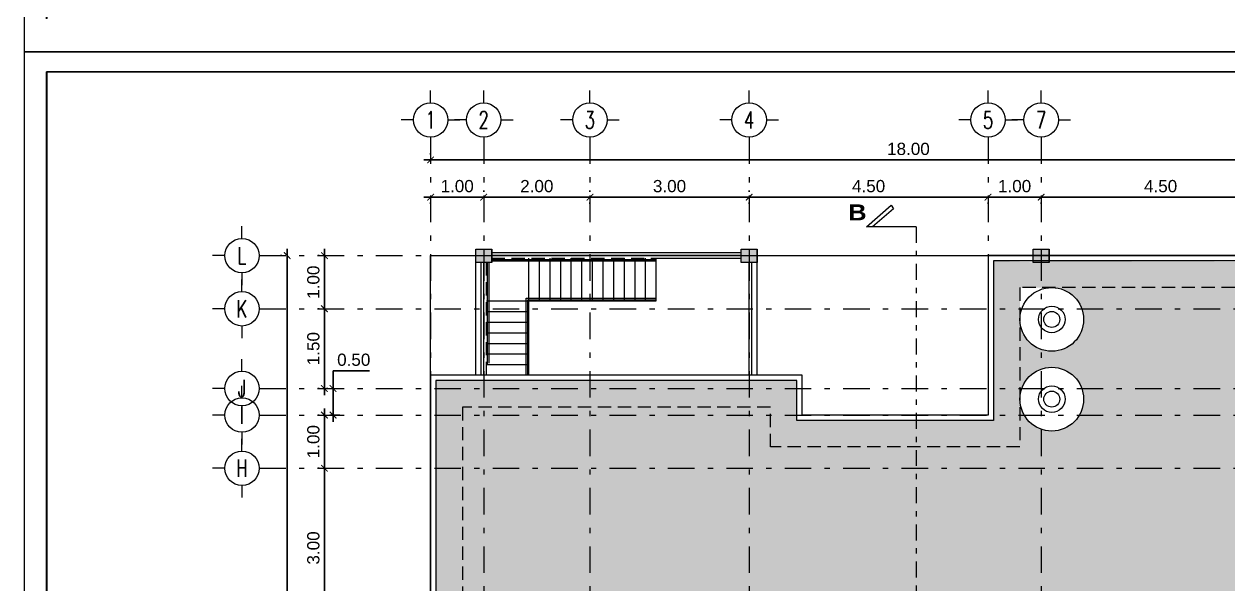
# Model space of a CAD drawing. Header units: millimetres. Extents: x -667 to -468, y -723 to -475.
# Drawn here: x -666.81 to -644.13, y -565.03 to -554.5 of the extents above; entities that cross this region are included whole.
import ezdxf
from ezdxf.enums import TextEntityAlignment as Align

# ---------------------------------------------------------------- set-up
doc = ezdxf.new("R2010")
doc.units = ezdxf.units.MM
for name, pattern in [('CENTER', [2, 1.25, -0.25, 0.25, -0.25]), ('DASHDOT', [1, 0.5, -0.25, 0, -0.25]), ('DASHED2', [0.375, 0.25, -0.125]), ('HIDDEN', [0.375, 0.25, -0.125])]:
    doc.linetypes.add(name, pattern=pattern)
doc.layers.get('0').update_dxf_attribs({"lineweight": 9})
doc.layers.get('Defpoints').update_dxf_attribs({"lineweight": 0})
for name, color, linetype, lineweight in [('COLUMN', 11, 'Continuous', 9), ('dinding', 36, 'Continuous', 9), ('GRID', 250, 'CENTER', 0), ('NOT-AS1', 2, 'Continuous', 5), ('NOT-AS2', 5, 'Continuous', 5), ('NOTASI', 250, 'Continuous', 5)]:
    doc.layers.add(name, color=color, linetype=linetype, lineweight=lineweight)
doc.layers.add('KOP', color=1, linetype='Continuous')
doc.styles.get("Standard").update_dxf_attribs({"font": 'arial.ttf'})
doc.styles.add('SUBTITLE-200', font='ROMAND.shx', dxfattribs={"width": 0.7, "height": 600})
doc.dimstyles.new('Copy of 1-100', dxfattribs={"dimtxt": 0.23, "dimasz": 0.125, "dimexe": 0.125, "dimexo": 0.1, "dimgap": 0.09, "dimtad": 1, "dimtoh": 1, "dimzin": 0, "dimdsep": 46, "dimtxsty": 'Standard', "dimblk": 'ARCHTICK', "dimcen": 0.09, "dimdle": 0.125, "dimclrt": 2, "dimadec": 0, "dimazin": 0, "dimtfac": 1, "dimtofl": 0, "dimtmove": 0, "dimatfit": 3, "dimldrblk": 'ARCHTICK', "dimfxl": 1, "dimtolj": 1, "dimtzin": 0, "dimarcsym": 0})

# ---------------------------------------------------------------- blocks, each defined once
blk = doc.blocks.new('EW2433')
at = {"layer": 'Defpoints'}
for p, q in [((482.796, -195.749), (482.796, -209.927)), ((502.962, -195.749), (482.796, -195.749)), ((482.796, -209.927), (502.962, -209.927))]:
    blk.add_line(p, q, dxfattribs=at)
at = {"layer": 'KOP', "color": 11, "ltscale": 0.1}
for p, q in [((483.021, -209.596), (483.021, -195.95)), ((483.021, -195.95), (500.447, -195.95)), ((483.024, -195.952), (483.024, -209.593)), ((500.444, -195.952), (483.024, -195.952))]:
    blk.add_line(p, q, dxfattribs=at)
blk = doc.blocks.new('FFFF')
at = {"layer": 'NOTASI', "ltscale": 0.01}
h = blk.add_hatch(color=256, dxfattribs=at)
h.paths.add_polyline_path([(-508.37, -250.991), (-508.495, -250.991), (-508.495, -251.141), (-508.37, -251.141)])
h.paths.add_polyline_path([(-508.37, -251.141), (-508.495, -251.141), (-508.495, -251.291), (-508.37, -251.291)])
h.paths.add_polyline_path([(-508.495, -251.141), (-508.62, -251.141), (-508.62, -251.291), (-508.495, -251.291)])
h.paths.add_polyline_path([(-508.495, -250.991), (-508.62, -250.991), (-508.62, -251.141), (-508.495, -251.141)])
at = {"ltscale": 0.01}
for p, q in [((-508.37, -250.991), (-508.62, -250.991)), ((-508.495, -250.991), (-508.495, -251.291)), ((-508.62, -251.141), (-508.37, -251.141))]:
    blk.add_line(p, q, dxfattribs=at)
blk.add_lwpolyline([(-508.62, -250.991), (-508.37, -250.991), (-508.37, -251.291), (-508.62, -251.291)], close=True, dxfattribs=at)
blk = doc.blocks.new('GRID')
at = {"layer": 'NOT-AS1', "color": 11}
for points in [[(0, 800), (0, 1365)], [(-800, 0), (-1365, 0)], [(800, 0), (1365, 0)], [(0, -800), (0, -1365)]]:
    blk.add_lwpolyline(points, dxfattribs=at)
blk.add_circle((0, 0), 800, dxfattribs=at)
at = {"layer": 'NOT-AS2', "width": 0.75, "flags": 12}
blk.add_attdef('AS', text='', height=700, dxfattribs=at).set_placement((0, 0), align=Align.MIDDLE_CENTER)
blk = doc.blocks.new('_ArchTick')
at = {"color": 0, "linetype": 'ByBlock', "const_width": 0.15}
blk.add_lwpolyline([(-0.5, -0.5), (0.5, 0.5)], dxfattribs=at)
blk = doc.blocks.new('*D758')
at = {"layer": 'Defpoints', "color": 0}
for p in [(-661.148, -562.853), (-661.148, -562.853), (-661.148, -565.853)]:
    blk.add_point(p, dxfattribs=at)
at = {"layer": 'NOTASI', "color": 0, "lineweight": -2}
for p, q in [((-661.148, -565.978), (-661.148, -562.728)), ((-661.248, -562.853), (-661.273, -562.853)), ((-661.248, -565.853), (-661.273, -565.853))]:
    blk.add_line(p, q, dxfattribs=at)
at = {"layer": 'NOTASI', "color": 0, "lineweight": -2, "xscale": 0.125, "yscale": 0.125, "zscale": 0.125}
for p, rotation in [((-661.148, -562.853), 90), ((-661.148, -565.853), 270)]:
    blk.add_blockref('_ArchTick', p, dxfattribs=dict(at, rotation=rotation))
at = {"layer": 'NOTASI', "color": 2, "insert": (-661.356, -564.353), "char_height": 0.23, "attachment_point": 5, "rotation": 90}
blk.add_mtext('\\A1;3.00', dxfattribs=at)
blk = doc.blocks.new('*D759')
at = {"layer": 'Defpoints', "color": 0}
for p in [(-661.148, -561.853), (-661.148, -561.853), (-661.148, -562.853)]:
    blk.add_point(p, dxfattribs=at)
at = {"layer": 'NOTASI', "color": 0, "lineweight": -2}
for p, q in [((-661.248, -561.853), (-661.273, -561.853)), ((-661.148, -562.978), (-661.148, -561.728)), ((-661.248, -562.853), (-661.273, -562.853))]:
    blk.add_line(p, q, dxfattribs=at)
at = {"layer": 'NOTASI', "color": 0, "lineweight": -2, "xscale": 0.125, "yscale": 0.125, "zscale": 0.125}
for p, rotation in [((-661.148, -561.853), 90), ((-661.148, -562.853), 270)]:
    blk.add_blockref('_ArchTick', p, dxfattribs=dict(at, rotation=rotation))
at = {"layer": 'NOTASI', "color": 2, "insert": (-661.356, -562.353), "char_height": 0.23, "attachment_point": 5, "rotation": 90}
blk.add_mtext('\\A1;1.00', dxfattribs=at)
blk = doc.blocks.new('*D760')
at = {"layer": 'Defpoints', "color": 0}
for p in [(-661.148, -559.853), (-661.148, -559.853), (-661.148, -561.353)]:
    blk.add_point(p, dxfattribs=at)
at = {"layer": 'NOTASI', "color": 0, "lineweight": -2}
for p, q in [((-661.248, -559.853), (-661.273, -559.853)), ((-661.148, -561.478), (-661.148, -559.728)), ((-661.248, -561.353), (-661.273, -561.353))]:
    blk.add_line(p, q, dxfattribs=at)
at = {"layer": 'NOTASI', "color": 0, "lineweight": -2, "xscale": 0.125, "yscale": 0.125, "zscale": 0.125}
for p, rotation in [((-661.148, -559.853), 90), ((-661.148, -561.353), 270)]:
    blk.add_blockref('_ArchTick', p, dxfattribs=dict(at, rotation=rotation))
at = {"layer": 'NOTASI', "color": 2, "insert": (-661.356, -560.603), "char_height": 0.23, "attachment_point": 5, "rotation": 90}
blk.add_mtext('\\A1;1.50', dxfattribs=at)
blk = doc.blocks.new('*D761')
at = {"layer": 'Defpoints', "color": 0}
for p in [(-661.848, -558.853), (-661.848, -558.853), (-661.648, -578.853)]:
    blk.add_point(p, dxfattribs=at)
at = {"layer": 'NOTASI', "color": 0, "lineweight": -2}
for p, q in [((-661.948, -558.853), (-661.973, -558.853)), ((-661.848, -578.978), (-661.848, -558.728)), ((-661.748, -578.853), (-661.973, -578.853))]:
    blk.add_line(p, q, dxfattribs=at)
at = {"layer": 'NOTASI', "color": 0, "lineweight": -2, "xscale": 0.125, "yscale": 0.125, "zscale": 0.125}
for p, rotation in [((-661.848, -558.853), 90), ((-661.848, -578.853), 270)]:
    blk.add_blockref('_ArchTick', p, dxfattribs=dict(at, rotation=rotation))
at = {"layer": 'NOTASI', "color": 2, "insert": (-662.056, -568.853), "char_height": 0.23, "attachment_point": 5, "rotation": 90}
blk.add_mtext('\\A1;20.00', dxfattribs=at)
blk = doc.blocks.new('*D762')
at = {"layer": 'Defpoints', "color": 0}
for p in [(-659.148, -557.753), (-658.148, -557.753), (-658.148, -557.753)]:
    blk.add_point(p, dxfattribs=at)
at = {"layer": 'NOTASI', "color": 0, "lineweight": -2}
for p, q in [((-659.273, -557.753), (-658.023, -557.753)), ((-658.148, -557.653), (-658.148, -557.628)), ((-659.148, -557.853), (-659.148, -557.878))]:
    blk.add_line(p, q, dxfattribs=at)
at = {"layer": 'NOTASI', "color": 0, "lineweight": -2, "xscale": 0.125, "yscale": 0.125, "zscale": 0.125, "rotation": 180}
blk.add_blockref('_ArchTick', (-659.148, -557.753), dxfattribs=at)
at = {"layer": 'NOTASI', "color": 0, "lineweight": -2, "xscale": 0.125, "yscale": 0.125, "zscale": 0.125}
blk.add_blockref('_ArchTick', (-658.148, -557.753), dxfattribs=at)
at = {"layer": 'NOTASI', "color": 2, "insert": (-658.648, -557.546), "char_height": 0.23, "attachment_point": 5}
blk.add_mtext('\\A1;1.00', dxfattribs=at)
blk = doc.blocks.new('*D763')
at = {"layer": 'Defpoints', "color": 0}
for p in [(-659.148, -557.053), (-641.148, -557.053), (-641.148, -557.053)]:
    blk.add_point(p, dxfattribs=at)
at = {"layer": 'NOTASI', "color": 0, "lineweight": -2}
for p, q in [((-659.273, -557.053), (-641.023, -557.053)), ((-659.148, -556.953), (-659.148, -556.928)), ((-641.148, -556.953), (-641.148, -556.928))]:
    blk.add_line(p, q, dxfattribs=at)
at = {"layer": 'NOTASI', "color": 0, "lineweight": -2, "xscale": 0.125, "yscale": 0.125, "zscale": 0.125, "rotation": 180}
blk.add_blockref('_ArchTick', (-659.148, -557.053), dxfattribs=at)
at = {"layer": 'NOTASI', "color": 0, "lineweight": -2, "xscale": 0.125, "yscale": 0.125, "zscale": 0.125}
blk.add_blockref('_ArchTick', (-641.148, -557.053), dxfattribs=at)
at = {"layer": 'NOTASI', "color": 2, "insert": (-650.148, -556.846), "char_height": 0.23, "attachment_point": 5}
blk.add_mtext('\\A1;18.00', dxfattribs=at)
blk = doc.blocks.new('*D764')
at = {"layer": 'Defpoints', "color": 0}
for p in [(-658.148, -557.753), (-656.148, -557.753), (-656.148, -557.753)]:
    blk.add_point(p, dxfattribs=at)
at = {"layer": 'NOTASI', "color": 0, "lineweight": -2}
for p, q in [((-658.273, -557.753), (-656.023, -557.753)), ((-658.148, -557.653), (-658.148, -557.628)), ((-656.148, -557.853), (-656.148, -557.878))]:
    blk.add_line(p, q, dxfattribs=at)
at = {"layer": 'NOTASI', "color": 0, "lineweight": -2, "xscale": 0.125, "yscale": 0.125, "zscale": 0.125, "rotation": 180}
blk.add_blockref('_ArchTick', (-658.148, -557.753), dxfattribs=at)
at = {"layer": 'NOTASI', "color": 0, "lineweight": -2, "xscale": 0.125, "yscale": 0.125, "zscale": 0.125}
blk.add_blockref('_ArchTick', (-656.148, -557.753), dxfattribs=at)
at = {"layer": 'NOTASI', "color": 2, "insert": (-657.148, -557.546), "char_height": 0.23, "attachment_point": 5}
blk.add_mtext('\\A1;2.00', dxfattribs=at)
blk = doc.blocks.new('*D765')
at = {"layer": 'Defpoints', "color": 0}
for p in [(-656.148, -557.753), (-653.148, -557.753), (-653.148, -557.753)]:
    blk.add_point(p, dxfattribs=at)
at = {"layer": 'NOTASI', "color": 0, "lineweight": -2}
for p, q in [((-656.273, -557.753), (-653.023, -557.753)), ((-656.148, -557.653), (-656.148, -557.628)), ((-653.148, -557.653), (-653.148, -557.628))]:
    blk.add_line(p, q, dxfattribs=at)
at = {"layer": 'NOTASI', "color": 0, "lineweight": -2, "xscale": 0.125, "yscale": 0.125, "zscale": 0.125, "rotation": 180}
blk.add_blockref('_ArchTick', (-656.148, -557.753), dxfattribs=at)
at = {"layer": 'NOTASI', "color": 0, "lineweight": -2, "xscale": 0.125, "yscale": 0.125, "zscale": 0.125}
blk.add_blockref('_ArchTick', (-653.148, -557.753), dxfattribs=at)
at = {"layer": 'NOTASI', "color": 2, "insert": (-654.648, -557.546), "char_height": 0.23, "attachment_point": 5}
blk.add_mtext('\\A1;3.00', dxfattribs=at)
blk = doc.blocks.new('*D766')
at = {"layer": 'Defpoints', "color": 0}
for p in [(-653.148, -557.753), (-648.648, -557.753), (-648.648, -557.753)]:
    blk.add_point(p, dxfattribs=at)
at = {"layer": 'NOTASI', "color": 0, "lineweight": -2}
for p, q in [((-653.273, -557.753), (-648.523, -557.753)), ((-653.148, -557.853), (-653.148, -557.878)), ((-648.648, -557.853), (-648.648, -557.878))]:
    blk.add_line(p, q, dxfattribs=at)
at = {"layer": 'NOTASI', "color": 0, "lineweight": -2, "xscale": 0.125, "yscale": 0.125, "zscale": 0.125, "rotation": 180}
blk.add_blockref('_ArchTick', (-653.148, -557.753), dxfattribs=at)
at = {"layer": 'NOTASI', "color": 0, "lineweight": -2, "xscale": 0.125, "yscale": 0.125, "zscale": 0.125}
blk.add_blockref('_ArchTick', (-648.648, -557.753), dxfattribs=at)
at = {"layer": 'NOTASI', "color": 2, "insert": (-650.898, -557.546), "char_height": 0.23, "attachment_point": 5}
blk.add_mtext('\\A1;4.50', dxfattribs=at)
blk = doc.blocks.new('*D767')
at = {"layer": 'Defpoints', "color": 0}
for p in [(-647.648, -557.753), (-643.148, -557.753), (-643.148, -557.753)]:
    blk.add_point(p, dxfattribs=at)
at = {"layer": 'NOTASI', "color": 0, "lineweight": -2}
for p, q in [((-647.773, -557.753), (-643.023, -557.753)), ((-647.648, -557.853), (-647.648, -557.878)), ((-643.148, -557.853), (-643.148, -557.878))]:
    blk.add_line(p, q, dxfattribs=at)
at = {"layer": 'NOTASI', "color": 0, "lineweight": -2, "xscale": 0.125, "yscale": 0.125, "zscale": 0.125, "rotation": 180}
blk.add_blockref('_ArchTick', (-647.648, -557.753), dxfattribs=at)
at = {"layer": 'NOTASI', "color": 0, "lineweight": -2, "xscale": 0.125, "yscale": 0.125, "zscale": 0.125}
blk.add_blockref('_ArchTick', (-643.148, -557.753), dxfattribs=at)
at = {"layer": 'NOTASI', "color": 2, "insert": (-645.398, -557.546), "char_height": 0.23, "attachment_point": 5}
blk.add_mtext('\\A1;4.50', dxfattribs=at)
blk = doc.blocks.new('*D788')
at = {"layer": 'Defpoints', "color": 0}
for p in [(-648.648, -557.753), (-647.648, -557.753), (-647.648, -557.753)]:
    blk.add_point(p, dxfattribs=at)
at = {"layer": 'NOTASI', "color": 0, "lineweight": -2}
for p, q in [((-648.773, -557.753), (-647.523, -557.753)), ((-648.648, -557.853), (-648.648, -557.878)), ((-647.648, -557.853), (-647.648, -557.878))]:
    blk.add_line(p, q, dxfattribs=at)
at = {"layer": 'NOTASI', "color": 0, "lineweight": -2, "xscale": 0.125, "yscale": 0.125, "zscale": 0.125, "rotation": 180}
blk.add_blockref('_ArchTick', (-648.648, -557.753), dxfattribs=at)
at = {"layer": 'NOTASI', "color": 0, "lineweight": -2, "xscale": 0.125, "yscale": 0.125, "zscale": 0.125}
blk.add_blockref('_ArchTick', (-647.648, -557.753), dxfattribs=at)
at = {"layer": 'NOTASI', "color": 2, "insert": (-648.148, -557.546), "char_height": 0.23, "attachment_point": 5}
blk.add_mtext('\\A1;1.00', dxfattribs=at)
blk = doc.blocks.new('*D789')
at = {"layer": 'Defpoints', "color": 0}
for p in [(-660.985, -561.353), (-660.985, -561.353), (-661.148, -561.853)]:
    blk.add_point(p, dxfattribs=at)
at = {"layer": 'NOTASI', "color": 0, "lineweight": -2}
for p, q in [((-660.985, -561.353), (-660.985, -561.021)), ((-660.985, -561.021), (-660.298, -561.021)), ((-661.085, -561.353), (-661.11, -561.353)), ((-660.985, -561.978), (-660.985, -561.353)), ((-661.048, -561.853), (-660.86, -561.853))]:
    blk.add_line(p, q, dxfattribs=at)
at = {"layer": 'NOTASI', "color": 0, "lineweight": -2, "xscale": 0.125, "yscale": 0.125, "zscale": 0.125}
for p, rotation in [((-660.985, -561.353), 90), ((-660.985, -561.853), 270)]:
    blk.add_blockref('_ArchTick', p, dxfattribs=dict(at, rotation=rotation))
at = {"layer": 'NOTASI', "color": 2, "insert": (-660.596, -560.813), "char_height": 0.23, "attachment_point": 5}
blk.add_mtext('\\A1;0.50', dxfattribs=at)
blk = doc.blocks.new('*D790')
at = {"layer": 'Defpoints', "color": 0}
for p in [(-661.148, -558.853), (-661.148, -558.853), (-661.148, -559.853)]:
    blk.add_point(p, dxfattribs=at)
at = {"layer": 'NOTASI', "color": 0, "lineweight": -2}
for p, q in [((-661.248, -558.853), (-661.273, -558.853)), ((-661.148, -559.978), (-661.148, -558.728)), ((-661.248, -559.853), (-661.273, -559.853))]:
    blk.add_line(p, q, dxfattribs=at)
at = {"layer": 'NOTASI', "color": 0, "lineweight": -2, "xscale": 0.125, "yscale": 0.125, "zscale": 0.125}
for p, rotation in [((-661.148, -558.853), 90), ((-661.148, -559.853), 270)]:
    blk.add_blockref('_ArchTick', p, dxfattribs=dict(at, rotation=rotation))
at = {"layer": 'NOTASI', "color": 2, "insert": (-661.356, -559.353), "char_height": 0.23, "attachment_point": 5, "rotation": 90}
blk.add_mtext('\\A1;1.00', dxfattribs=at)

msp = doc.modelspace()

# ---------------------------------------------------------------- hatches: boundary and pattern name
at = {"layer": 'NOTASI'}
h = msp.add_hatch(dxfattribs=at)
h.set_pattern_fill('AR-CONC', color=256, scale=0.005, style=0)
h.set_pattern_definition([(50, (0, 0), (0.91092334, -0.0796954), [0.09525, -1.04775]), (355, (0, 0), (-0.1762141, 0.9552832), [0.0762, -0.8382]), (100.451, (0.0759, -0.0066), (0.7347125, 0.8755834), [0.08095, -0.89045]), (46.1842, (0, 0.254), (1.3553952, -0.2102116), [0.142875, -1.571625]), (96.6356, (0.113, 0.2365), (1.1870212, 1.2371278), [0.121425, -1.335675]), (351.184, (0, 0.254), (1.187023, 1.2371256), [0.1143, -1.2573]), (21, (0.127, 0.1905), (0.7580744, -0.5113276), [0.09525, -1.04775]), (326, (0.127, 0.1905), (0.3090101, 0.9209398), [0.0762, -0.8382]), (71.4514, (0.1902, 0.1479), (1.06708245, 0.4096143), [0.08095, -0.89045]), (37.5, (0, 0), (0.01544302, 0.4227752), [0, -0.82804, 0, -0.8509, 0, -0.841375]), (7.5, (0, 0), (0.33409831, 0.50090287), [0, -0.48514, 0, -0.80899, 0, -0.320675]), (327.5, (-0.2832, 0), (0.67795298, -0.02864372), [0, -0.3175, 0, -0.9906, 0, -1.31445]), (317.5, (-0.4102, 0), (0.7406459, 0.12713246), [0, -0.41275, 0, -0.65786, 0, -0.93345])])
h.paths.add_polyline_path([(-641.751, -559.453), (-647.448, -559.453, -0.414214), (-646.848, -560.053, -1), (-648.048, -560.053), (-648.048, -561.553, -1), (-646.848, -561.553, -1), (-648.048, -561.553), (-648.048, -562.453), (-650.001, -562.453), (-650.001, -567.439), (-647.759, -567.439), (-647.768, -567.365), (-647.712, -566.94), (-647.548, -566.545), (-647.288, -566.205), (-646.948, -565.944), (-646.552, -565.78), (-646.128, -565.724), (-645.703, -565.78), (-645.307, -565.944), (-644.967, -566.205), (-644.707, -566.545), (-644.543, -566.94), (-644.487, -567.365), (-644.497, -567.439), (-641.788, -567.439)], flags=17)
h.paths.add_polyline_path([(-643.248, -569.253), (-641.796, -569.253), (-641.788, -567.439), (-644.497, -567.439), (-644.543, -567.79), (-644.707, -568.185), (-644.967, -568.525), (-645.307, -568.786), (-645.703, -568.95), (-646.128, -569.006), (-646.552, -568.95), (-646.948, -568.786), (-647.288, -568.525), (-647.548, -568.185), (-647.712, -567.79), (-647.759, -567.439), (-650.001, -567.439), (-650.001, -568.718), (-649.832, -568.74), (-649.305, -568.959), (-648.851, -569.306), (-648.504, -569.759), (-648.285, -570.287), (-648.211, -570.853), (-648.285, -571.419), (-648.504, -571.947), (-648.851, -572.4), (-649.305, -572.748), (-649.832, -572.966), (-650.001, -572.988), (-650.001, -573.253), (-648.048, -573.253), (-648.048, -575.253), (-643.248, -575.253)], flags=17)
h.paths.add_polyline_path([(-652.293, -569.759), (-651.945, -569.306), (-651.492, -568.959), (-650.964, -568.74), (-650.398, -568.666), (-650.001, -568.718), (-650.001, -567.439), (-658.548, -567.439), (-658.548, -573.253), (-650.001, -573.253), (-650.001, -572.988), (-650.398, -573.041), (-650.964, -572.966), (-651.492, -572.748), (-651.945, -572.4), (-652.293, -571.947), (-652.511, -571.419), (-652.586, -570.853), (-652.511, -570.287)], flags=17)
h.paths.add_polyline_path([(-650.001, -562.453), (-652.748, -562.453), (-652.748, -561.703), (-658.548, -561.703), (-658.548, -567.439), (-650.001, -567.439)], flags=17)
h.paths.add_polyline_path([(-652.248, -561.203), (-659.048, -561.203), (-659.048, -567.439), (-658.548, -567.439), (-658.548, -561.703), (-652.748, -561.703), (-652.748, -562.453), (-650.001, -562.453), (-650.001, -561.953), (-652.248, -561.953)])
h.paths.add_polyline_path([(-658.548, -567.439), (-659.048, -567.439), (-659.048, -573.753), (-650.001, -573.753), (-650.001, -573.253), (-658.548, -573.253)])
h.paths.add_polyline_path([(-642.748, -569.753), (-641.298, -569.753), (-641.288, -567.439), (-641.788, -567.439), (-641.796, -569.253), (-643.248, -569.253), (-643.248, -575.253), (-648.048, -575.253), (-648.048, -573.253), (-650.001, -573.253), (-650.001, -573.753), (-648.548, -573.753), (-648.548, -575.753), (-642.748, -575.753)])
h.paths.add_polyline_path([(-641.248, -558.953), (-641.998, -558.953), (-641.998, -558.978), (-642.298, -558.978), (-647.498, -558.957), (-647.498, -558.978), (-647.798, -558.978), (-648.548, -558.953), (-648.548, -561.953), (-650.001, -561.953), (-650.001, -562.453), (-648.048, -562.453), (-648.048, -559.453), (-641.751, -559.453), (-641.788, -567.439), (-641.288, -567.439)])

# ---------------------------------------------------------------- linework, layer by layer
at = {"color": 1, "linetype": 'DASHDOT', "lineweight": 20, "ltscale": 0.6}
msp.add_line((-650.001, -558.31), (-650.001, -579.066), dxfattribs=at)
at = {"color": 1, "ltscale": 0.6}
msp.add_lwpolyline([(-650.001, -558.31), (-650.936, -558.31), (-650.472, -557.904), (-650.427, -557.97), (-650.827, -558.31)], dxfattribs=at)
msp.add_lwpolyline([(-650.001, -558.31), (-650.936, -558.31), (-650.472, -557.904), (-650.427, -557.97), (-650.827, -558.31)], dxfattribs=at)
at = {"color": 1}
for centre, radius in [((-647.448, -560.053), 0.6), ((-647.448, -560.053), 0.25), ((-647.448, -560.053), 0.15), ((-647.448, -561.553), 0.6), ((-647.448, -561.553), 0.25), ((-647.448, -561.553), 0.15)]:
    msp.add_circle(centre, radius, dxfattribs=at)
at = {"layer": 'dinding', "linetype": 'DASHED2'}
msp.add_line((-657.998, -558.903), (-654.898, -558.903), dxfattribs=at)
at = {"layer": 'dinding'}
for p, q in [((-657.998, -558.923), (-654.898, -558.923)), ((-657.298, -561.103), (-657.298, -558.903)), ((-657.098, -559.703), (-657.098, -558.903)), ((-656.898, -559.703), (-656.898, -558.903)), ((-656.698, -559.703), (-656.698, -558.903)), ((-656.498, -559.703), (-656.498, -558.903)), ((-656.298, -559.703), (-656.298, -558.903)), ((-656.098, -559.703), (-656.098, -558.903)), ((-655.898, -559.703), (-655.898, -558.903)), ((-655.698, -559.703), (-655.698, -558.903)), ((-655.498, -559.703), (-655.498, -558.903)), ((-655.298, -559.703), (-655.298, -558.903)), ((-655.098, -559.703), (-655.098, -558.903)), ((-654.898, -559.703), (-654.898, -558.903)), ((-658.078, -560.893), (-658.078, -558.978)), ((-658.048, -560.878), (-658.048, -558.978)), ((-657.998, -558.953), (-654.898, -558.953)), ((-658.098, -559.703), (-654.898, -559.703)), ((-657.348, -561.103), (-657.348, -559.653)), ((-657.348, -559.653), (-654.898, -559.653)), ((-657.318, -561.103), (-657.318, -559.683)), ((-657.318, -559.683), (-654.898, -559.683)), ((-658.098, -559.903), (-657.298, -559.903)), ((-658.098, -560.103), (-657.298, -560.103)), ((-658.098, -560.303), (-657.298, -560.303)), ((-658.098, -560.503), (-657.298, -560.503)), ((-658.098, -560.703), (-657.298, -560.703)), ((-658.098, -560.903), (-657.298, -560.903))]:
    msp.add_line(p, q, dxfattribs=at)
at = {"layer": 'dinding', "linetype": 'HIDDEN'}
msp.add_line((-658.098, -561.103), (-658.098, -558.978), dxfattribs=at)
at = {"layer": 'dinding'}
msp.add_lwpolyline([(-648.648, -558.853), (-648.648, -561.853), (-652.148, -561.853), (-652.148, -561.103), (-659.148, -561.103), (-659.148, -573.853), (-648.648, -573.853), (-648.648, -575.853), (-642.648, -575.853), (-642.648, -569.853), (-641.148, -569.853), (-641.148, -558.853)], close=True, dxfattribs=at)
msp.add_lwpolyline([(-648.548, -558.953), (-648.548, -558.953), (-648.548, -561.953), (-652.248, -561.953), (-652.248, -561.203), (-659.048, -561.203), (-659.048, -573.753), (-648.548, -573.753), (-648.548, -575.753), (-642.748, -575.753), (-642.748, -569.753), (-641.298, -569.753), (-641.248, -558.953), (-648.548, -558.953)], dxfattribs=at)
at = {"layer": 'dinding', "linetype": 'HIDDEN'}
msp.add_lwpolyline([(-648.048, -559.453), (-648.048, -562.453), (-652.748, -562.453), (-652.748, -561.703), (-658.548, -561.703), (-658.548, -573.253), (-648.048, -573.253), (-648.048, -575.253), (-643.248, -575.253), (-643.248, -569.253), (-641.796, -569.253), (-641.751, -559.453)], close=True, dxfattribs=at)
at = {"layer": 'GRID', "linetype": 'DASHDOT', "lineweight": 0}
for p, q in [((-659.148, -556.624), (-659.148, -580.198)), ((-658.148, -556.624), (-658.148, -580.198)), ((-656.148, -556.624), (-656.148, -580.198)), ((-653.148, -556.624), (-653.148, -580.198)), ((-648.648, -556.624), (-648.648, -561.853)), ((-647.648, -556.624), (-647.648, -580.198)), ((-662.377, -558.853), (-637.628, -558.853)), ((-662.377, -559.853), (-637.628, -559.853)), ((-662.377, -561.353), (-637.628, -561.353)), ((-662.377, -561.853), (-637.628, -561.853)), ((-662.377, -562.853), (-637.628, -562.853))]:
    msp.add_line(p, q, dxfattribs=at)
at = {"layer": 'NOTASI', "ltscale": 0.01}
for p, q in [((-659.148, -578.853), (-659.148, -558.853)), ((-659.148, -558.853), (-641.148, -558.853)), ((-658.298, -561.103), (-658.298, -558.853))]:
    msp.add_line(p, q, dxfattribs=at)
at = {"layer": 'NOTASI'}
for p, q in [((-653.298, -558.803), (-657.998, -558.803)), ((-653.298, -558.853), (-657.998, -558.853)), ((-654.898, -558.903), (-653.298, -558.903)), ((-652.998, -561.103), (-652.998, -558.853)), ((-658.198, -561.103), (-658.198, -558.978)), ((-658.148, -561.103), (-658.148, -558.978)), ((-653.148, -561.103), (-653.148, -558.978)), ((-653.098, -561.103), (-653.098, -558.978))]:
    msp.add_line(p, q, dxfattribs=at)

# ---------------------------------------------------------------- block references
at = {"xscale": 1.875, "yscale": 1.875, "zscale": 1.875}
for p in [(-1572.049, -161.405), (-1572.049, -187.987), (-1572.049, -187.987)]:
    msp.add_blockref('EW2433', p, dxfattribs=at)
at = {"layer": 'COLUMN', "rotation": 270}
msp.add_blockref('FFFF', (-396.507, -1067.349), dxfattribs=at)
at = {"layer": 'NOT-AS2'}
ref = msp.add_blockref('GRID', (-659.148, -556.3), dxfattribs=dict(at, xscale=0.0004050000000825093, yscale=0.0004050000000825093, zscale=0.0004050000000825093))
ref.add_attrib('AS', '1', dxfattribs={"height": 0.324, "style": 'SUBTITLE-200', "width": 0.7, "flags": 12}).set_placement((-659.148, -556.3), align=Align.MIDDLE_CENTER)
ref = msp.add_blockref('GRID', (-658.148, -556.3), dxfattribs=dict(at, xscale=0.0004050000000825093, yscale=0.0004050000000825093, zscale=0.0004050000000825093))
ref.add_attrib('AS', '2', dxfattribs={"height": 0.324, "style": 'SUBTITLE-200', "width": 0.7, "flags": 12}).set_placement((-658.148, -556.3), align=Align.MIDDLE_CENTER)
ref = msp.add_blockref('GRID', (-656.148, -556.3), dxfattribs=dict(at, xscale=0.0004050000000825093, yscale=0.0004050000000825093, zscale=0.0004050000000825093))
ref.add_attrib('AS', '3', dxfattribs={"height": 0.324, "style": 'SUBTITLE-200', "width": 0.7, "flags": 12}).set_placement((-656.148, -556.3), align=Align.MIDDLE_CENTER)
ref = msp.add_blockref('GRID', (-653.148, -556.3), dxfattribs=dict(at, xscale=0.0004050000000825093, yscale=0.0004050000000825093, zscale=0.0004050000000825093))
ref.add_attrib('AS', '4', dxfattribs={"height": 0.324, "style": 'SUBTITLE-200', "width": 0.7, "flags": 12}).set_placement((-653.148, -556.3), align=Align.MIDDLE_CENTER)
ref = msp.add_blockref('GRID', (-648.648, -556.3), dxfattribs=dict(at, xscale=0.0004050000000825093, yscale=0.0004050000000825093, zscale=0.0004050000000825093))
ref.add_attrib('AS', '5', dxfattribs={"height": 0.324, "style": 'SUBTITLE-200', "width": 0.7, "flags": 12}).set_placement((-648.648, -556.3), align=Align.MIDDLE_CENTER)
ref = msp.add_blockref('GRID', (-647.648, -556.3), dxfattribs=dict(at, xscale=0.0004050000000825093, yscale=0.0004050000000825093, zscale=0.0004050000000825093))
ref.add_attrib('AS', '7', dxfattribs={"height": 0.324, "style": 'SUBTITLE-200', "width": 0.7, "flags": 12}).set_placement((-647.648, -556.3), align=Align.MIDDLE_CENTER)
ref = msp.add_blockref('GRID', (-662.701, -558.853), dxfattribs=dict(at, xscale=0.0004050000000825093, yscale=0.0004050000000825093, zscale=0.0004050000000825093))
ref.add_attrib('AS', 'L', dxfattribs={"height": 0.324, "style": 'SUBTITLE-200', "width": 0.7, "flags": 12}).set_placement((-662.701, -558.853), align=Align.MIDDLE_CENTER)
ref = msp.add_blockref('GRID', (-662.701, -559.853), dxfattribs=dict(at, xscale=0.0004050000000825093, yscale=0.0004050000000825093, zscale=0.0004050000000825093))
ref.add_attrib('AS', 'K', dxfattribs={"height": 0.324, "style": 'SUBTITLE-200', "width": 0.7, "flags": 12}).set_placement((-662.701, -559.853), align=Align.MIDDLE_CENTER)
ref = msp.add_blockref('GRID', (-662.701, -561.353), dxfattribs=dict(at, xscale=0.0004050000000825093, yscale=0.0004050000000825093, zscale=0.0004050000000825093))
ref.add_attrib('AS', 'J', dxfattribs={"height": 0.324, "style": 'SUBTITLE-200', "width": 0.7, "flags": 12}).set_placement((-662.701, -561.353), align=Align.MIDDLE_CENTER)
ref = msp.add_blockref('GRID', (-662.701, -561.853), dxfattribs=dict(at, xscale=0.0004050000000825093, yscale=0.0004050000000825093, zscale=0.0004050000000825093))
ref.add_attrib('AS', 'I', dxfattribs={"height": 0.324, "style": 'SUBTITLE-200', "width": 0.7, "flags": 12}).set_placement((-662.701, -561.853), align=Align.MIDDLE_CENTER)
ref = msp.add_blockref('GRID', (-662.701, -562.853), dxfattribs=dict(at, xscale=0.0004050000000825093, yscale=0.0004050000000825093, zscale=0.0004050000000825093))
ref.add_attrib('AS', 'H', dxfattribs={"height": 0.324, "style": 'SUBTITLE-200', "width": 0.7, "flags": 12}).set_placement((-662.701, -562.853), align=Align.MIDDLE_CENTER)
at = {"layer": 'NOTASI', "rotation": 270}
for p in [(-407.007, -1067.349), (-402.007, -1067.349)]:
    msp.add_blockref('FFFF', p, dxfattribs=at)

# ---------------------------------------------------------------- texts
at = {"color": 1, "ltscale": 0.6, "insert": (-651.283, -557.889), "char_height": 0.3, "width": 0.88165, "attachment_point": 1}
msp.add_mtext('{\\fArial Black|b0|i0|c0|p34;B}', dxfattribs=at)
msp.add_mtext('{\\fArial Black|b0|i0|c0|p34;B}', dxfattribs=at)

# ---------------------------------------------------------------- dimensions: what is measured, and where the dimension line sits
at = {"layer": 'NOTASI'}
for base, p1, p2, picture, middle in [((-641.148, -557.053), (-659.148, -557.053), (-641.148, -557.053), '*D763', (-650.148, -556.846)), ((-658.148, -557.753), (-659.148, -557.753), (-658.148, -557.753), '*D762', (-658.648, -557.546)), ((-656.148, -557.753), (-658.148, -557.753), (-656.148, -557.753), '*D764', (-657.148, -557.546)), ((-653.148, -557.753), (-656.148, -557.753), (-653.148, -557.753), '*D765', (-654.648, -557.546)), ((-648.648, -557.753), (-653.148, -557.753), (-648.648, -557.753), '*D766', (-650.898, -557.546)), ((-647.648, -557.753), (-648.648, -557.753), (-647.648, -557.753), '*D788', (-648.148, -557.546)), ((-643.148, -557.753), (-647.648, -557.753), (-643.148, -557.753), '*D767', (-645.398, -557.546))]:
    dim = msp.add_linear_dim(base=base, p1=p1, p2=p2, dimstyle='Copy of 1-100', dxfattribs=at)
    dim.commit()
    dim.dimension.update_dxf_attribs({"geometry": picture, "text_midpoint": middle})
for base, p1, p2, picture, middle in [((-661.848, -558.853), (-661.648, -578.853), (-661.848, -558.853), '*D761', (-662.056, -568.853)), ((-661.148, -558.853), (-661.148, -559.853), (-661.148, -558.853), '*D790', (-661.356, -559.353)), ((-661.148, -559.853), (-661.148, -561.353), (-661.148, -559.853), '*D760', (-661.356, -560.603)), ((-661.148, -561.853), (-661.148, -562.853), (-661.148, -561.853), '*D759', (-661.356, -562.353)), ((-661.148, -562.853), (-661.148, -565.853), (-661.148, -562.853), '*D758', (-661.356, -564.353))]:
    dim = msp.add_linear_dim(base=base, p1=p1, p2=p2, angle=90, dimstyle='Copy of 1-100', dxfattribs=at)
    dim.commit()
    dim.dimension.update_dxf_attribs({"geometry": picture, "text_midpoint": middle})
dim = msp.add_linear_dim(base=(-660.985, -561.353), p1=(-661.148, -561.853), p2=(-660.985, -561.353), angle=90, dimstyle='Copy of 1-100', dxfattribs=at)
dim.commit()
dim.dimension.update_dxf_attribs({"geometry": '*D789', "text_midpoint": (-660.596, -561.021), "dimtype": 160})

doc.saveas('drawing.dxf')
